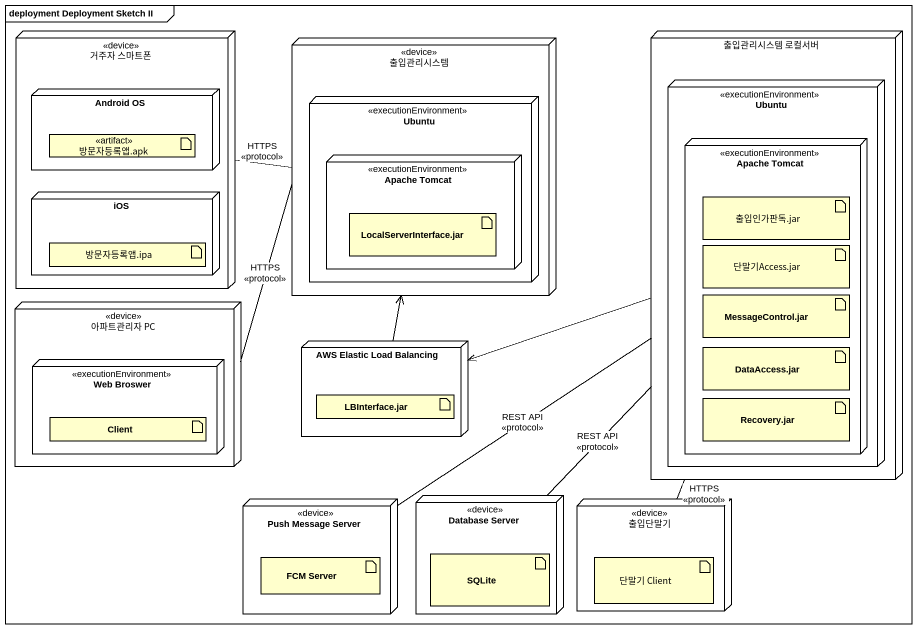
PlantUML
@startuml
mainframe deployment Deployment Sketch II
node "거주자 스마트폰" as 거주자_스마트폰 <<device>> {
  node "Android OS" as Android_OS {
    artifact "방문자등록앱.apk" as 방문자등록앱_apk <<artifact>>
  }
  node iOS {
    artifact "방문자등록앱.ipa" as 방문자등록앱_ipa
  }
}
node 출입관리시스템 <<device>> {
  node "Ubuntu" as Ubuntu_2 <<executionEnvironment>> {
    node "Apache Tomcat" as Apache_Tomcat <<executionEnvironment>> {
      artifact "LocalServerInterface.jar" as LocalServerInterface_jar
    }
  }
}
node "출입관리시스템 로컬서버" as 출입관리시스템_로컬서버 {
  node Ubuntu <<executionEnvironment>> {
    node "Apache Tomcat" as Apache_Tomcat_2 <<executionEnvironment>> {
      artifact "출입인가판독.jar" as 출입인가판독_jar
      artifact "단말기Access.jar" as 단말기Access_jar
      artifact "MessageControl.jar" as MessageControl_jar
      artifact "DataAccess.jar" as DataAccess_jar
      artifact "Recovery.jar" as Recovery_jar
    }
  }
}
node "아파트관리자 PC" as 아파트관리자_PC <<device>> {
  node "Web Broswer" as Web_Broswer <<executionEnvironment>> {
    artifact Client
  }
}
node "AWS Elastic Load Balancing" as AWS_Elastic_Load_Balancing {
  artifact "LBInterface.jar" as LBInterface_jar
}
node "Push Message Server" as Push_Message_Server <<device>> {
  artifact "FCM Server" as FCM_Server
}
node "Database Server" as Database_Server <<device>> {
  artifact SQLite
}
node 출입단말기 <<device>> {
  artifact "단말기 Client" as 단말기_Client
}
거주자_스마트폰 -right- 출입관리시스템 : HTTPS\n<<protocol>>
출입관리시스템_로컬서버 -left-> AWS_Elastic_Load_Balancing
출입관리시스템_로컬서버 -- Push_Message_Server : REST API\n<<protocol>>
출입관리시스템_로컬서버 -- Database_Server : REST API\n<<protocol>>
아파트관리자_PC -up- 출입관리시스템 : HTTPS\n<<protocol>>
AWS_Elastic_Load_Balancing -up-> 출입관리시스템
출입단말기 -up- 출입관리시스템_로컬서버 : HTTPS\n<<protocol>>
@enduml
